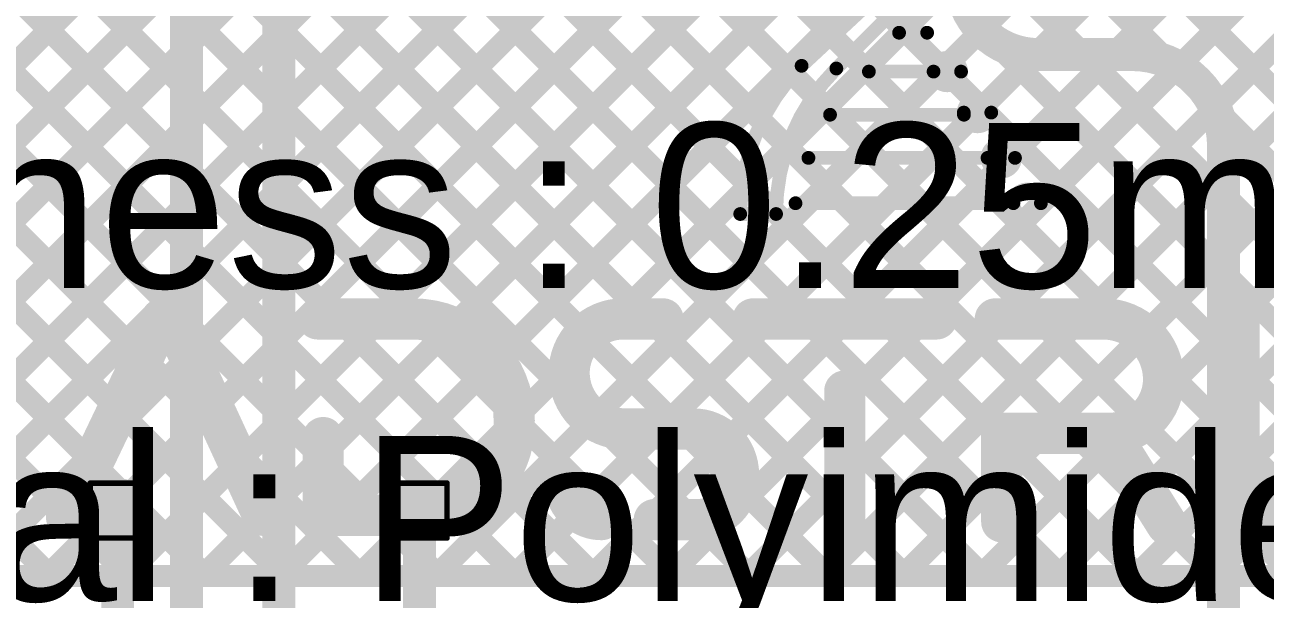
# Model space of a CAD drawing. Header units: inches. Extents: x -17 to 443, y -40 to 218.
# Drawn here: x 93.12 to 104.59, y 119.4 to 124.71 of the extents above; entities that cross this region are included whole.
import ezdxf

# ---------------------------------------------------------------- set-up
doc = ezdxf.new("R2010")
doc.units = ezdxf.units.IN
for name, color, linetype in [('Bottom Layer', 5, 'Continuous'), ('Drill Drawing', 1, 'Continuous'), ('Fabrication', 76, 'Continuous'), ('Top Layer', 1, 'Continuous'), ('Top Overlay', 2, 'Continuous'), ('Via Holes', 16, 'Continuous')]:
    doc.layers.add(name, color=color, linetype=linetype)
doc.styles.add('Arial', font='', dxfattribs={"height": 0.2})
doc.styles.get('Arial').set_extended_font_data('Arial')

msp = doc.modelspace()

# ---------------------------------------------------------------- hatches: boundary and pattern name
at = {"layer": 'Bottom Layer'}
h = msp.add_hatch(color=5, dxfattribs=at)
edge = h.paths.add_edge_path()
edge.add_arc((93.98254508, 120.21947), 0.2999994, 0, 360)
h = msp.add_hatch(color=5, dxfattribs=at)
edge = h.paths.add_edge_path()
edge.add_arc((96.7722728, 120.21947), 0.2999994, 0, 360)
at = {"layer": 'Top Layer'}
h = msp.add_hatch(color=1, dxfattribs=at)
edge = h.paths.add_edge_path()
edge.add_arc((93.98254508, 120.21947), 0.2999994, 0, 360)
h = msp.add_hatch(color=1, dxfattribs=at)
edge = h.paths.add_edge_path()
edge.add_arc((96.7722728, 120.21947), 0.2999994, 0, 360)
at = {"layer": 'Via Holes'}
h = msp.add_hatch(color=7, dxfattribs=at)
edge = h.paths.add_edge_path()
edge.add_arc((93.98254508, 120.21947), 0.1499997, 0, 360)
h = msp.add_hatch(color=7, dxfattribs=at)
edge = h.paths.add_edge_path()
edge.add_arc((96.7722728, 120.21947), 0.1499997, 0, 360)

# ---------------------------------------------------------------- linework, layer by layer
at = {"layer": 'Bottom Layer'}
for points in [[(94.61754508, 117.73101168, 0.3048, 0.3048, 0), (94.61754508, 125.80358888, 0.3048, 0.3048, 0)], [(102.48867996, 124.43336048, 0.3048, 0.3048, -0.4142135623730951), (101.76665956, 125.15538088, 0.3048, 0.3048, 0)], [(95.47227285999999, 115.85739592, 0.3048, 0.3048, 0), (95.47227285999999, 125.11813686, 0.3048, 0.3048, 0)], [(102.48867996, 124.43336048, 0.3048, 0.3048, 0), (103.35906176, 124.43336048, 0.3048, 0.3048, 0)], [(103.35906176, 124.43336048, 0.3048, 0.3048, -0.4142135623730951), (104.20165088, 123.59077136, 0.3048, 0.3048, 0)], [(104.20165088, 110.59468864, 0.3048, 0.3048, 0), (104.20165088, 123.59077136, 0.3048, 0.3048, 0)], [(93.98254508, 117.98501168, 0.3048, 0.3048, 0), (93.98254508, 120.21947, 0.3048, 0.3048, 0)], [(96.7722728, 115.85739592, 0.3048, 0.3048, 0), (96.7722728, 120.21947, 0.3048, 0.3048, 0)]]:
    msp.add_lwpolyline(points, format="xyseb", dxfattribs=at)
for points in [[(102.41247996, 124.43336048, 0.1524, 0.1524, 1), (102.56487996, 124.43336048, 0.1524, 0.1524, 1)], [(102.41247996, 124.43336048, 0.1524, 0.1524, 1), (102.56487996, 124.43336048, 0.1524, 0.1524, 1)], [(103.28286176, 124.43336048, 0.1524, 0.1524, 1), (103.43526176, 124.43336048, 0.1524, 0.1524, 1)], [(103.28286176, 124.43336048, 0.1524, 0.1524, 1), (103.43526176, 124.43336048, 0.1524, 0.1524, 1)], [(104.12545088, 123.59077136, 0.1524, 0.1524, 1), (104.27785088, 123.59077136, 0.1524, 0.1524, 1)], [(104.12545088, 123.59077136, 0.1524, 0.1524, 1), (104.27785088, 123.59077136, 0.1524, 0.1524, 1)], [(93.90634508, 120.21947, 0.1524, 0.1524, 1), (94.05874508, 120.21947, 0.1524, 0.1524, 1)], [(96.6960728, 120.21947, 0.1524, 0.1524, 1), (96.8484728, 120.21947, 0.1524, 0.1524, 1)]]:
    msp.add_lwpolyline(points, format="xyseb", close=True, dxfattribs=at)
at = {"layer": 'Drill Drawing'}
for points in [[(93.72854507999999, 120.47347, 0.0508, 0.0508, 0), (94.23654507999998, 120.47347, 0.0508, 0.0508, 0)], [(93.72854507999999, 119.96547, 0.0508, 0.0508, 0), (93.72854507999999, 120.47347, 0.0508, 0.0508, 0)], [(94.23654507999998, 119.96547, 0.0508, 0.0508, 0), (94.23654507999998, 120.47347, 0.0508, 0.0508, 0)], [(96.51827279999999, 120.47347, 0.0508, 0.0508, 0), (97.0262728, 120.47347, 0.0508, 0.0508, 0)], [(96.51827279999999, 119.96547, 0.0508, 0.0508, 0), (96.51827279999999, 120.47347, 0.0508, 0.0508, 0)], [(97.0262728, 119.96547, 0.0508, 0.0508, 0), (97.0262728, 120.47347, 0.0508, 0.0508, 0)], [(93.72854507999999, 119.96547, 0.0508, 0.0508, 0), (94.23654507999998, 119.96547, 0.0508, 0.0508, 0)], [(96.51827279999999, 119.96547, 0.0508, 0.0508, 0), (97.0262728, 119.96547, 0.0508, 0.0508, 0)]]:
    msp.add_lwpolyline(points, format="xyseb", dxfattribs=at)
for points in [[(93.71584508, 120.47347, 0.0254, 0.0254, 1), (93.74124508, 120.47347, 0.0254, 0.0254, 1)], [(93.71584508, 120.47347, 0.0254, 0.0254, 1), (93.74124508, 120.47347, 0.0254, 0.0254, 1)], [(94.22384508, 120.47347, 0.0254, 0.0254, 1), (94.24924508, 120.47347, 0.0254, 0.0254, 1)], [(94.22384508, 120.47347, 0.0254, 0.0254, 1), (94.24924508, 120.47347, 0.0254, 0.0254, 1)], [(96.5055728, 120.47347, 0.0254, 0.0254, 1), (96.53097279999999, 120.47347, 0.0254, 0.0254, 1)], [(96.5055728, 120.47347, 0.0254, 0.0254, 1), (96.53097279999999, 120.47347, 0.0254, 0.0254, 1)], [(97.01357279999999, 120.47347, 0.0254, 0.0254, 1), (97.0389728, 120.47347, 0.0254, 0.0254, 1)], [(97.01357279999999, 120.47347, 0.0254, 0.0254, 1), (97.0389728, 120.47347, 0.0254, 0.0254, 1)], [(93.71584508, 119.96547, 0.0254, 0.0254, 1), (93.74124508, 119.96547, 0.0254, 0.0254, 1)], [(93.71584508, 119.96547, 0.0254, 0.0254, 1), (93.74124508, 119.96547, 0.0254, 0.0254, 1)], [(94.22384508, 119.96547, 0.0254, 0.0254, 1), (94.24924508, 119.96547, 0.0254, 0.0254, 1)], [(94.22384508, 119.96547, 0.0254, 0.0254, 1), (94.24924508, 119.96547, 0.0254, 0.0254, 1)], [(96.5055728, 119.96547, 0.0254, 0.0254, 1), (96.53097279999999, 119.96547, 0.0254, 0.0254, 1)], [(96.5055728, 119.96547, 0.0254, 0.0254, 1), (96.53097279999999, 119.96547, 0.0254, 0.0254, 1)], [(97.01357279999999, 119.96547, 0.0254, 0.0254, 1), (97.0389728, 119.96547, 0.0254, 0.0254, 1)], [(97.01357279999999, 119.96547, 0.0254, 0.0254, 1), (97.0389728, 119.96547, 0.0254, 0.0254, 1)]]:
    msp.add_lwpolyline(points, format="xyseb", close=True, dxfattribs=at)
at = {"layer": 'Top Layer'}
for points in [[(89.21147004, 120.52582956, 0.2032, 0.2032, 0), (101.35110794, 132.66546746, 0.2032, 0.2032, 0)], [(89.32522394, 119.92116224, 0.2032, 0.2032, 0), (102.06952916, 132.66546746, 0.2032, 0.2032, 0)], [(89.32522394, 119.92116224, 0.2032, 0.2032, 0), (102.06952916, 132.66546746, 0.2032, 0.2032, 0)], [(89.75274404, 119.63026112, 0.2032, 0.2032, 0), (102.78795038, 132.66546746, 0.2032, 0.2032, 0)], [(90.45622752, 119.61532338, 0.2032, 0.2032, 0), (103.5063716, 132.66546746, 0.2032, 0.2032, 0)], [(91.17464874, 119.61532338, 0.2032, 0.2032, 0), (104.22479028, 132.66546492, 0.2032, 0.2032, 0)], [(91.89306995999999, 119.61532338, 0.2032, 0.2032, 0), (104.9432115, 132.66546492, 0.2032, 0.2032, 0)], [(92.61149118, 119.61532338, 0.2032, 0.2032, 0), (105.66163272, 132.66546492, 0.2032, 0.2032, 0)], [(93.3299124, 119.61532338, 0.2032, 0.2032, 0), (106.38005394, 132.66546492, 0.2032, 0.2032, 0)], [(95.39925294, 132.66547, 0.2032, 0.2032, 0), (108.44939956, 119.61532338, 0.2032, 0.2032, 0)], [(96.11767415999999, 132.66547, 0.2032, 0.2032, 0), (109.16782078, 119.61532338, 0.2032, 0.2032, 0)], [(94.04833362, 119.61532338, 0.2032, 0.2032, 0), (107.0192932, 132.58628296, 0.2032, 0.2032, 0)], [(94.74546456, 132.60083716, 0.2032, 0.2032, 0), (107.73097834, 119.61532338, 0.2032, 0.2032, 0)], [(94.41945301999999, 132.20842748, 0.2032, 0.2032, 0), (107.01255712, 119.61532338, 0.2032, 0.2032, 0)], [(94.76675484, 119.61532338, 0.2032, 0.2032, 0), (107.37204078, 132.22060932, 0.2032, 0.2032, 0)], [(94.39609772, 131.51336156, 0.2032, 0.2032, 0), (106.2941359, 119.61532338, 0.2032, 0.2032, 0)], [(95.48517605999999, 119.61532338, 0.2032, 0.2032, 0), (107.467908, 131.59805532, 0.2032, 0.2032, 0)], [(96.20359728, 119.61532338, 0.2032, 0.2032, 0), (107.59338654, 131.00511264, 0.2032, 0.2032, 0)], [(94.39609772, 130.79494034, 0.2032, 0.2032, 0), (105.57571468, 119.61532338, 0.2032, 0.2032, 0)], [(96.9220185, 119.61532338, 0.2032, 0.2032, 0), (107.7882147, 130.48151958, 0.2032, 0.2032, 0)], [(94.39609772, 130.07651912, 0.2032, 0.2032, 0), (104.85729346, 119.61532338, 0.2032, 0.2032, 0)], [(97.64043971999999, 119.61532338, 0.2032, 0.2032, 0), (108.03979662, 130.01468028, 0.2032, 0.2032, 0)], [(98.35886094, 119.61532338, 0.2032, 0.2032, 0), (108.34152576, 129.5979882, 0.2032, 0.2032, 0)], [(94.31318196, 129.44101366, 0.2032, 0.2032, 0), (104.13887224, 119.61532338, 0.2032, 0.2032, 0)], [(99.07728216, 119.61532338, 0.2032, 0.2032, 0), (108.69030586, 129.22834708, 0.2032, 0.2032, 0)], [(94.05949692, 128.97627748, 0.2032, 0.2032, 0), (103.42045102, 119.61532338, 0.2032, 0.2032, 0)], [(99.79570337999999, 119.61532338, 0.2032, 0.2032, 0), (109.08559844, 128.90521844, 0.2032, 0.2032, 0)], [(93.68223834, 128.63511484, 0.2032, 0.2032, 0), (102.7020298, 119.61532338, 0.2032, 0.2032, 0)], [(100.5141246, 119.61532338, 0.2032, 0.2032, 0), (109.52929072, 128.6304895, 0.2032, 0.2032, 0)], [(93.17419262, 128.42473934, 0.2032, 0.2032, 0), (101.98360858, 119.61532338, 0.2032, 0.2032, 0)], [(101.23254582, 119.61532338, 0.2032, 0.2032, 0), (110.02622648, 128.40900404, 0.2032, 0.2032, 0)], [(89.619709, 128.38711686, 0.2032, 0.2032, 0), (98.39150248, 119.61532338, 0.2032, 0.2032, 0)], [(90.33610076, 128.38914632, 0.2032, 0.2032, 0), (99.1099237, 119.61532338, 0.2032, 0.2032, 0)], [(91.05452197999999, 128.38914632, 0.2032, 0.2032, 0), (99.82834491999999, 119.61532338, 0.2032, 0.2032, 0)], [(91.7729432, 128.38914632, 0.2032, 0.2032, 0), (100.54676614, 119.61532338, 0.2032, 0.2032, 0)], [(92.49136442, 128.38914632, 0.2032, 0.2032, 0), (101.26518736, 119.61532338, 0.2032, 0.2032, 0)], [(101.95096704, 119.61532338, 0.2032, 0.2032, 0), (110.5858215, 128.25017784, 0.2032, 0.2032, 0)], [(89.22827214, 128.0601325, 0.2032, 0.2032, 0), (97.67308125999999, 119.61532338, 0.2032, 0.2032, 0)], [(102.66938826, 119.61532338, 0.2032, 0.2032, 0), (111.16068192, 128.10661704, 0.2032, 0.2032, 0)], [(103.38780948, 119.61532338, 0.2032, 0.2032, 0), (111.48041712, 127.70793102, 0.2032, 0.2032, 0)], [(89.21147257999999, 127.35851084, 0.2032, 0.2032, 0), (96.95466004, 119.61532338, 0.2032, 0.2032, 0)], [(104.1062307, 119.61532338, 0.2032, 0.2032, 0), (111.5156901, 127.02478278, 0.2032, 0.2032, 0)], [(89.21147257999999, 126.64008962, 0.2032, 0.2032, 0), (96.23623882, 119.61532338, 0.2032, 0.2032, 0)], [(89.21147257999999, 125.9216684, 0.2032, 0.2032, 0), (95.51781759999999, 119.61532338, 0.2032, 0.2032, 0)], [(89.21147257999999, 125.20324718, 0.2032, 0.2032, 0), (94.79939638, 119.61532338, 0.2032, 0.2032, 0)], [(89.21147257999999, 124.48482596, 0.2032, 0.2032, 0), (94.08097516, 119.61532338, 0.2032, 0.2032, 0)], [(89.21147004, 123.76640728, 0.2032, 0.2032, 0), (93.36255394, 119.61532338, 0.2032, 0.2032, 0)], [(89.89484433999999, 119.61532338, 0.2032, 0.2032, 0), (111.06936384, 119.61532338, 0.2032, 0.2032, 0)]]:
    msp.add_lwpolyline(points, format="xyseb", dxfattribs=at)
for points in [[(93.2791124, 119.61532338, 0.1016, 0.1016, 1), (93.3807124, 119.61532338, 0.1016, 0.1016, 1)], [(93.31175394, 119.61532338, 0.1016, 0.1016, 1), (93.41335394, 119.61532338, 0.1016, 0.1016, 1)], [(93.99753362, 119.61532338, 0.1016, 0.1016, 1), (94.09913362, 119.61532338, 0.1016, 0.1016, 1)], [(94.03017515999998, 119.61532338, 0.1016, 0.1016, 1), (94.13177515999999, 119.61532338, 0.1016, 0.1016, 1)], [(94.71595484, 119.61532338, 0.1016, 0.1016, 1), (94.81755484, 119.61532338, 0.1016, 0.1016, 1)], [(94.74859638, 119.61532338, 0.1016, 0.1016, 1), (94.85019638, 119.61532338, 0.1016, 0.1016, 1)], [(95.43437605999999, 119.61532338, 0.1016, 0.1016, 1), (95.53597606, 119.61532338, 0.1016, 0.1016, 1)], [(95.46701759999999, 119.61532338, 0.1016, 0.1016, 1), (95.5686176, 119.61532338, 0.1016, 0.1016, 1)], [(96.15279728, 119.61532338, 0.1016, 0.1016, 1), (96.25439727999999, 119.61532338, 0.1016, 0.1016, 1)], [(96.18543881999999, 119.61532338, 0.1016, 0.1016, 1), (96.28703881999999, 119.61532338, 0.1016, 0.1016, 1)], [(96.8712185, 119.61532338, 0.1016, 0.1016, 1), (96.97281849999999, 119.61532338, 0.1016, 0.1016, 1)], [(96.90386004, 119.61532338, 0.1016, 0.1016, 1), (97.00546003999999, 119.61532338, 0.1016, 0.1016, 1)], [(97.58963972, 119.61532338, 0.1016, 0.1016, 1), (97.69123972, 119.61532338, 0.1016, 0.1016, 1)], [(97.62228126, 119.61532338, 0.1016, 0.1016, 1), (97.72388126, 119.61532338, 0.1016, 0.1016, 1)], [(98.30806093999999, 119.61532338, 0.1016, 0.1016, 1), (98.40966094, 119.61532338, 0.1016, 0.1016, 1)], [(98.34070247999999, 119.61532338, 0.1016, 0.1016, 1), (98.44230248, 119.61532338, 0.1016, 0.1016, 1)], [(99.02648215999999, 119.61532338, 0.1016, 0.1016, 1), (99.12808215999999, 119.61532338, 0.1016, 0.1016, 1)], [(99.0591237, 119.61532338, 0.1016, 0.1016, 1), (99.16072369999999, 119.61532338, 0.1016, 0.1016, 1)], [(99.74490338, 119.61532338, 0.1016, 0.1016, 1), (99.84650338, 119.61532338, 0.1016, 0.1016, 1)], [(99.77754492, 119.61532338, 0.1016, 0.1016, 1), (99.87914492, 119.61532338, 0.1016, 0.1016, 1)], [(100.4633246, 119.61532338, 0.1016, 0.1016, 1), (100.5649246, 119.61532338, 0.1016, 0.1016, 1)], [(100.49596614, 119.61532338, 0.1016, 0.1016, 1), (100.59756614, 119.61532338, 0.1016, 0.1016, 1)], [(101.18174582, 119.61532338, 0.1016, 0.1016, 1), (101.28334582, 119.61532338, 0.1016, 0.1016, 1)], [(101.21438736, 119.61532338, 0.1016, 0.1016, 1), (101.31598736, 119.61532338, 0.1016, 0.1016, 1)], [(101.90016704, 119.61532338, 0.1016, 0.1016, 1), (102.00176704, 119.61532338, 0.1016, 0.1016, 1)], [(101.93280858, 119.61532338, 0.1016, 0.1016, 1), (102.03440858, 119.61532338, 0.1016, 0.1016, 1)], [(102.61858826, 119.61532338, 0.1016, 0.1016, 1), (102.72018826, 119.61532338, 0.1016, 0.1016, 1)], [(102.6512298, 119.61532338, 0.1016, 0.1016, 1), (102.7528298, 119.61532338, 0.1016, 0.1016, 1)], [(103.33700948, 119.61532338, 0.1016, 0.1016, 1), (103.43860948, 119.61532338, 0.1016, 0.1016, 1)], [(103.36965102, 119.61532338, 0.1016, 0.1016, 1), (103.47125102, 119.61532338, 0.1016, 0.1016, 1)], [(104.0554307, 119.61532338, 0.1016, 0.1016, 1), (104.1570307, 119.61532338, 0.1016, 0.1016, 1)], [(104.08807224, 119.61532338, 0.1016, 0.1016, 1), (104.18967224, 119.61532338, 0.1016, 0.1016, 1)]]:
    msp.add_lwpolyline(points, format="xyseb", close=True, dxfattribs=at)
at = {"layer": 'Top Overlay'}
for points in [[(100.30270516, 124.32944146, 0.127, 0.127, 0), (100.90185052, 124.88860468, 0.127, 0.127, 0)], [(100.62391864, 124.30458248, 0.127, 0.127, 0), (101.25341954, 124.93408338, 0.127, 0.127, 0)], [(101.20356696, 124.6349806, 0.127, 0.127, 0), (101.4627892, 124.6349806, 0.127, 0.127, 0)], [(99.73546728, 122.96000808, 0.127, 0.127, -0.198912367379658), (100.30270516, 124.32944146, 0.127, 0.127, 0)], [(100.06697792, 122.96000808, 0.127, 0.127, -0.198912367379658), (100.62391864, 124.30458248, 0.127, 0.127, 0)], [(100.92440318, 124.27605828, 0.127, 0.127, 0), (101.52214392, 124.27605828, 0.127, 0.127, 0)], [(100.56548086, 123.87725542, 0.127, 0.127, 0), (101.80287996, 123.87725542, 0.127, 0.127, 0)], [(100.3660807, 123.47845002, 0.127, 0.127, 0), (102.02064686, 123.47845002, 0.127, 0.127, 0)], [(100.24643908, 123.05970816, 0.127, 0.127, 0), (102.2599301, 123.05970816, 0.127, 0.127, 0)], [(99.73546728, 122.96000808, 0.127, 0.127, 0), (100.06697792, 122.96000808, 0.127, 0.127, 0)], [(93.5105699, 120.1559446, 0.3809999999999999, 0.3809999999999999, 0), (94.3879367, 121.99043928, 0.3809999999999999, 0.3809999999999999, 0)], [(94.3879367, 121.99043928, 0.3809999999999999, 0.3809999999999999, 0), (94.48763678, 121.99043928, 0.3809999999999999, 0.3809999999999999, 0)], [(94.48763678, 121.99043928, 0.3809999999999999, 0.3809999999999999, 0), (95.32512557999999, 120.17588614, 0.3809999999999999, 0.3809999999999999, 0)], [(95.83129677999999, 121.99043928, 0.3809999999999999, 0.3809999999999999, 0), (96.70866612, 121.99043928, 0.3809999999999999, 0.3809999999999999, 0)], [(96.70866612, 121.99043928, 0.3809999999999999, 0.3809999999999999, -0.4142135623730951), (97.64723421999999, 121.05187118, 0.3809999999999999, 0.3809999999999999, 0)], [(98.15432744, 121.49193634, 0.3809999999999999, 0.3809999999999999, -0.4142135623730951), (98.65283038, 121.99043928, 0.3809999999999999, 0.3809999999999999, 0)], [(98.65283038, 121.99043928, 0.3809999999999999, 0.3809999999999999, 0), (99.0217222, 121.99043928, 0.3809999999999999, 0.3809999999999999, 0)], [(99.85452215999999, 121.99043928, 0.3809999999999999, 0.3809999999999999, 0), (101.54943368, 121.99043928, 0.3809999999999999, 0.3809999999999999, 0)], [(102.09250854, 121.99043928, 0.3809999999999999, 0.3809999999999999, 0), (103.08952204, 121.99043928, 0.3809999999999999, 0.3809999999999999, 0)], [(103.08952204, 121.99043928, 0.3809999999999999, 0.3809999999999999, -0.4142135623730951), (103.64784452, 121.4321168, 0.3809999999999999, 0.3809999999999999, 0)], [(104.34574762, 121.5784208, 0.3809999999999999, 0.3809999999999999, 0), (104.34574762, 121.99043928, 0.3809999999999999, 0.3809999999999999, 0)], [(98.67277192, 120.97349186, 0.3809999999999999, 0.3809999999999999, -0.4142135623730951), (98.15432744, 121.49193634, 0.3809999999999999, 0.3809999999999999, 0)], [(103.64784452, 121.4321168, 0.3809999999999999, 0.3809999999999999, -0.4142135623730951), (103.14933904, 120.93361132, 0.3809999999999999, 0.3809999999999999, 0)], [(100.70197792, 120.07618352, 0.3809999999999999, 0.3809999999999999, 0), (100.70197792, 121.3244208, 0.3809999999999999, 0.3809999999999999, 0)], [(104.34574762, 120.75415016, 0.3809999999999999, 0.3809999999999999, 0), (104.34574762, 121.2228208, 0.3809999999999999, 0.3809999999999999, 0)], [(97.64654842, 121.0133724, 0.3809999999999999, 0.3809999999999999, -0.4142135623730951), (96.80906216, 120.17588614, 0.3809999999999999, 0.3809999999999999, 0)], [(97.64654842, 121.0133724, 0.3809999999999999, 0.3809999999999999, 0), (97.64654842, 121.05187118, 0.3809999999999999, 0.3809999999999999, 0)], [(98.67277192, 120.97349186, 0.3809999999999999, 0.3809999999999999, 0), (99.30088597999999, 120.97349186, 0.3809999999999999, 0.3809999999999999, 0)], [(99.30088597999999, 120.97349186, 0.3809999999999999, 0.3809999999999999, -0.4142135623730951), (99.71963038, 120.55474746, 0.3809999999999999, 0.3809999999999999, 0)], [(95.88114936, 120.17588614, 0.3809999999999999, 0.3809999999999999, 0), (95.88114936, 120.89373078, 0.3809999999999999, 0.3809999999999999, 0)], [(102.15233062, 120.1160666, 0.3809999999999999, 0.3809999999999999, 0), (102.15233062, 120.93361132, 0.3809999999999999, 0.3809999999999999, 0)], [(102.15233062, 120.93361132, 0.3809999999999999, 0.3809999999999999, 0), (103.00975588, 120.93361132, 0.3809999999999999, 0.3809999999999999, 0)], [(103.00975588, 120.93361132, 0.3809999999999999, 0.3809999999999999, 0), (103.14933904, 120.93361132, 0.3809999999999999, 0.3809999999999999, 0)], [(103.14933904, 120.93361132, 0.3809999999999999, 0.3809999999999999, 0), (103.67819244, 120.09136002, 0.3809999999999999, 0.3809999999999999, 0)], [(104.96389218, 120.1160666, 0.3809999999999999, 0.3809999999999999, -0.4142135623730951), (104.34574762, 120.73421116, 0.3809999999999999, 0.3809999999999999, 0)], [(99.71963038, 120.51486692, 0.3809999999999999, 0.3809999999999999, -0.4142135623730951), (99.34076906, 120.1360056, 0.3809999999999999, 0.3809999999999999, 0)], [(99.71963038, 120.51486692, 0.3809999999999999, 0.3809999999999999, 0), (99.71963038, 120.55474746, 0.3809999999999999, 0.3809999999999999, 0)], [(98.45343022, 120.1360056, 0.3809999999999999, 0.3809999999999999, -0.4142135623730951), (98.11444689999999, 120.47498892, 0.3809999999999999, 0.3809999999999999, 0)], [(95.88114936, 120.17588614, 0.3809999999999999, 0.3809999999999999, 0), (96.66878304, 120.17588614, 0.3809999999999999, 0.3809999999999999, 0)], [(96.66878304, 120.17588614, 0.3809999999999999, 0.3809999999999999, 0), (96.80906216, 120.17588614, 0.3809999999999999, 0.3809999999999999, 0)], [(98.94196365999998, 120.1360056, 0.3809999999999999, 0.3809999999999999, 0), (99.34076906, 120.1360056, 0.3809999999999999, 0.3809999999999999, 0)]]:
    msp.add_lwpolyline(points, format="xyseb", dxfattribs=at)
for points in [[(101.17181696, 124.6349806, 0.0635, 0.0635, 1), (101.23531696, 124.6349806, 0.0635, 0.0635, 1)], [(101.4310392, 124.6349806, 0.0635, 0.0635, 1), (101.4945392, 124.6349806, 0.0635, 0.0635, 1)], [(100.27095516, 124.32944146, 0.0635, 0.0635, 1), (100.33445516, 124.32944146, 0.0635, 0.0635, 1)], [(100.27095516, 124.32944146, 0.0635, 0.0635, 1), (100.33445516, 124.32944146, 0.0635, 0.0635, 1)], [(100.59216864, 124.30458248, 0.0635, 0.0635, 1), (100.65566864, 124.30458248, 0.0635, 0.0635, 1)], [(100.59216864, 124.30458248, 0.0635, 0.0635, 1), (100.65566864, 124.30458248, 0.0635, 0.0635, 1)], [(101.77614392, 124.27605828, 0.127, 0.127, 1), (101.52214392, 124.27605828, 0.127, 0.127, 1)], [(100.89265318, 124.27605828, 0.0635, 0.0635, 1), (100.95615318, 124.27605828, 0.0635, 0.0635, 1)], [(101.49039392, 124.27605828, 0.0635, 0.0635, 1), (101.55389392, 124.27605828, 0.0635, 0.0635, 1)], [(101.49039392, 124.27605828, 0.0635, 0.0635, 1), (101.55389392, 124.27605828, 0.0635, 0.0635, 1)], [(101.74439392, 124.27605828, 0.0635, 0.0635, 1), (101.80789392, 124.27605828, 0.0635, 0.0635, 1)], [(102.05530516, 123.89719696, 0.127, 0.127, 1), (101.80130516, 123.89719696, 0.127, 0.127, 1)], [(100.53373086, 123.87725542, 0.0635, 0.0635, 1), (100.59723086, 123.87725542, 0.0635, 0.0635, 1)], [(101.76955516, 123.89719696, 0.0635, 0.0635, 1), (101.83305516, 123.89719696, 0.0635, 0.0635, 1)], [(101.77112996, 123.87725542, 0.0635, 0.0635, 1), (101.83462996, 123.87725542, 0.0635, 0.0635, 1)], [(102.02355516, 123.89719696, 0.0635, 0.0635, 1), (102.08705516, 123.89719696, 0.0635, 0.0635, 1)], [(102.27464686, 123.47845256, 0.127, 0.127, 1), (102.02064686, 123.47845256, 0.127, 0.127, 1)], [(100.3343307, 123.47845002, 0.0635, 0.0635, 1), (100.3978307, 123.47845002, 0.0635, 0.0635, 1)], [(101.98889686, 123.47845256, 0.0635, 0.0635, 1), (102.05239686, 123.47845256, 0.0635, 0.0635, 1)], [(101.98889686, 123.47845002, 0.0635, 0.0635, 1), (102.05239686, 123.47845002, 0.0635, 0.0635, 1)], [(102.24289686, 123.47845256, 0.0635, 0.0635, 1), (102.30639686, 123.47845256, 0.0635, 0.0635, 1)], [(102.5139301, 123.05970816, 0.127, 0.127, 1), (102.2599301, 123.05970816, 0.127, 0.127, 1)], [(100.21468908, 123.05970816, 0.0635, 0.0635, 1), (100.27818908, 123.05970816, 0.0635, 0.0635, 1)], [(102.2281801, 123.05970816, 0.0635, 0.0635, 1), (102.2916801, 123.05970816, 0.0635, 0.0635, 1)], [(102.2281801, 123.05970816, 0.0635, 0.0635, 1), (102.2916801, 123.05970816, 0.0635, 0.0635, 1)], [(102.4821801, 123.05970816, 0.0635, 0.0635, 1), (102.5456801, 123.05970816, 0.0635, 0.0635, 1)], [(99.70371727999999, 122.96000808, 0.0635, 0.0635, 1), (99.76721728, 122.96000808, 0.0635, 0.0635, 1)], [(99.70371727999999, 122.96000808, 0.0635, 0.0635, 1), (99.76721728, 122.96000808, 0.0635, 0.0635, 1)], [(100.03522792, 122.96000808, 0.0635, 0.0635, 1), (100.09872792, 122.96000808, 0.0635, 0.0635, 1)], [(100.03522792, 122.96000808, 0.0635, 0.0635, 1), (100.09872792, 122.96000808, 0.0635, 0.0635, 1)], [(94.29268669999999, 121.99043928, 0.1905, 0.1905, 1), (94.48318669999999, 121.99043928, 0.1905, 0.1905, 1)], [(94.29268669999999, 121.99043928, 0.1905, 0.1905, 1), (94.48318669999999, 121.99043928, 0.1905, 0.1905, 1)], [(94.39238678, 121.99043928, 0.1905, 0.1905, 1), (94.58288678, 121.99043928, 0.1905, 0.1905, 1)], [(94.39238678, 121.99043928, 0.1905, 0.1905, 1), (94.58288678, 121.99043928, 0.1905, 0.1905, 1)], [(95.73604678, 121.99043928, 0.1905, 0.1905, 1), (95.92654678, 121.99043928, 0.1905, 0.1905, 1)], [(96.61341612, 121.99043928, 0.1905, 0.1905, 1), (96.80391612, 121.99043928, 0.1905, 0.1905, 1)], [(96.61341612, 121.99043928, 0.1905, 0.1905, 1), (96.80391612, 121.99043928, 0.1905, 0.1905, 1)], [(98.55758037999999, 121.99043928, 0.1905, 0.1905, 1), (98.74808037999999, 121.99043928, 0.1905, 0.1905, 1)], [(98.55758037999999, 121.99043928, 0.1905, 0.1905, 1), (98.74808037999999, 121.99043928, 0.1905, 0.1905, 1)], [(98.92647219999999, 121.99043928, 0.1905, 0.1905, 1), (99.11697219999999, 121.99043928, 0.1905, 0.1905, 1)], [(99.75927216, 121.99043928, 0.1905, 0.1905, 1), (99.94977216, 121.99043928, 0.1905, 0.1905, 1)], [(101.45418368, 121.99043928, 0.1905, 0.1905, 1), (101.64468368, 121.99043928, 0.1905, 0.1905, 1)], [(101.99725854, 121.99043928, 0.1905, 0.1905, 1), (102.18775854, 121.99043928, 0.1905, 0.1905, 1)], [(102.99427204, 121.99043928, 0.1905, 0.1905, 1), (103.18477204, 121.99043928, 0.1905, 0.1905, 1)], [(102.99427204, 121.99043928, 0.1905, 0.1905, 1), (103.18477204, 121.99043928, 0.1905, 0.1905, 1)], [(104.25049762, 121.99043928, 0.1905, 0.1905, 1), (104.44099762, 121.99043928, 0.1905, 0.1905, 1)], [(104.25049762, 121.5784208, 0.1905, 0.1905, 1), (104.44099762, 121.5784208, 0.1905, 0.1905, 1)], [(98.05907744, 121.49193634, 0.1905, 0.1905, 1), (98.24957744, 121.49193634, 0.1905, 0.1905, 1)], [(98.05907744, 121.49193634, 0.1905, 0.1905, 1), (98.24957744, 121.49193634, 0.1905, 0.1905, 1)], [(103.55259452, 121.4321168, 0.1905, 0.1905, 1), (103.74309452, 121.4321168, 0.1905, 0.1905, 1)], [(103.55259452, 121.4321168, 0.1905, 0.1905, 1), (103.74309452, 121.4321168, 0.1905, 0.1905, 1)], [(100.60672792, 121.3244208, 0.1905, 0.1905, 1), (100.79722792, 121.3244208, 0.1905, 0.1905, 1)], [(104.25049762, 121.2228208, 0.1905, 0.1905, 1), (104.44099762, 121.2228208, 0.1905, 0.1905, 1)], [(97.55129842, 121.05187118, 0.1905, 0.1905, 1), (97.74179842, 121.05187118, 0.1905, 0.1905, 1)], [(97.55129842, 121.0133724, 0.1905, 0.1905, 1), (97.74179842, 121.0133724, 0.1905, 0.1905, 1)], [(97.55129842, 121.0133724, 0.1905, 0.1905, 1), (97.74179842, 121.0133724, 0.1905, 0.1905, 1)], [(97.55198422, 121.05187118, 0.1905, 0.1905, 1), (97.74248422, 121.05187118, 0.1905, 0.1905, 1)], [(98.57752192, 120.97349186, 0.1905, 0.1905, 1), (98.76802192, 120.97349186, 0.1905, 0.1905, 1)], [(98.57752192, 120.97349186, 0.1905, 0.1905, 1), (98.76802192, 120.97349186, 0.1905, 0.1905, 1)], [(99.20563598, 120.97349186, 0.1905, 0.1905, 1), (99.39613598, 120.97349186, 0.1905, 0.1905, 1)], [(99.20563598, 120.97349186, 0.1905, 0.1905, 1), (99.39613598, 120.97349186, 0.1905, 0.1905, 1)], [(95.78589936, 120.89373078, 0.1905, 0.1905, 1), (95.97639935999999, 120.89373078, 0.1905, 0.1905, 1)], [(102.05708062, 120.93361132, 0.1905, 0.1905, 1), (102.24758062, 120.93361132, 0.1905, 0.1905, 1)], [(102.05708062, 120.93361132, 0.1905, 0.1905, 1), (102.24758062, 120.93361132, 0.1905, 0.1905, 1)], [(102.91450588, 120.93361132, 0.1905, 0.1905, 1), (103.10500588, 120.93361132, 0.1905, 0.1905, 1)], [(102.91450588, 120.93361132, 0.1905, 0.1905, 1), (103.10500588, 120.93361132, 0.1905, 0.1905, 1)], [(103.05408904, 120.93361132, 0.1905, 0.1905, 1), (103.24458904, 120.93361132, 0.1905, 0.1905, 1)], [(103.05408904, 120.93361132, 0.1905, 0.1905, 1), (103.24458904, 120.93361132, 0.1905, 0.1905, 1)], [(103.05408904, 120.93361132, 0.1905, 0.1905, 1), (103.24458904, 120.93361132, 0.1905, 0.1905, 1)], [(104.25049762, 120.75415016, 0.1905, 0.1905, 1), (104.44099762, 120.75415016, 0.1905, 0.1905, 1)], [(104.25049762, 120.73421116, 0.1905, 0.1905, 1), (104.44099762, 120.73421116, 0.1905, 0.1905, 1)], [(99.62438037999999, 120.55474746, 0.1905, 0.1905, 1), (99.81488038, 120.55474746, 0.1905, 0.1905, 1)], [(99.62438037999999, 120.55474746, 0.1905, 0.1905, 1), (99.81488038, 120.55474746, 0.1905, 0.1905, 1)], [(99.62438037999999, 120.51486692, 0.1905, 0.1905, 1), (99.81488038, 120.51486692, 0.1905, 0.1905, 1)], [(99.62438037999999, 120.51486692, 0.1905, 0.1905, 1), (99.81488038, 120.51486692, 0.1905, 0.1905, 1)], [(98.0191969, 120.47498892, 0.1905, 0.1905, 1), (98.2096969, 120.47498892, 0.1905, 0.1905, 1)], [(95.22987558, 120.17588614, 0.1905, 0.1905, 1), (95.42037558, 120.17588614, 0.1905, 0.1905, 1)], [(95.78589936, 120.17588614, 0.1905, 0.1905, 1), (95.97639935999999, 120.17588614, 0.1905, 0.1905, 1)], [(95.78589936, 120.17588614, 0.1905, 0.1905, 1), (95.97639935999999, 120.17588614, 0.1905, 0.1905, 1)], [(96.57353303999999, 120.17588614, 0.1905, 0.1905, 1), (96.76403304, 120.17588614, 0.1905, 0.1905, 1)], [(96.57353303999999, 120.17588614, 0.1905, 0.1905, 1), (96.76403304, 120.17588614, 0.1905, 0.1905, 1)], [(96.71381215999999, 120.17588614, 0.1905, 0.1905, 1), (96.90431216, 120.17588614, 0.1905, 0.1905, 1)], [(96.71381215999999, 120.17588614, 0.1905, 0.1905, 1), (96.90431216, 120.17588614, 0.1905, 0.1905, 1)], [(93.4153199, 120.1559446, 0.1905, 0.1905, 1), (93.60581989999999, 120.1559446, 0.1905, 0.1905, 1)], [(98.35818022, 120.1360056, 0.1905, 0.1905, 1), (98.54868022, 120.1360056, 0.1905, 0.1905, 1)], [(98.84671365999999, 120.1360056, 0.1905, 0.1905, 1), (99.03721365999999, 120.1360056, 0.1905, 0.1905, 1)], [(99.24551905999999, 120.1360056, 0.1905, 0.1905, 1), (99.43601905999999, 120.1360056, 0.1905, 0.1905, 1)], [(99.24551905999999, 120.1360056, 0.1905, 0.1905, 1), (99.43601905999999, 120.1360056, 0.1905, 0.1905, 1)], [(100.60672792, 120.07618352, 0.1905, 0.1905, 1), (100.79722792, 120.07618352, 0.1905, 0.1905, 1)], [(102.05708062, 120.1160666, 0.1905, 0.1905, 1), (102.24758062, 120.1160666, 0.1905, 0.1905, 1)], [(103.58294244, 120.09136002, 0.1905, 0.1905, 1), (103.77344244, 120.09136002, 0.1905, 0.1905, 1)]]:
    msp.add_lwpolyline(points, format="xyseb", close=True, dxfattribs=at)

# ---------------------------------------------------------------- texts
at = {"layer": 'Fabrication', "style": 'Arial'}
for s, p in [('Thickness : 0.25mm', (87.54311168, 122.2768827)), ('Material : Polyimide', (86.87903883999999, 119.38522224))]:
    msp.add_text(s, height=1.524, dxfattribs=at).set_placement(p)

doc.saveas('drawing.dxf')
